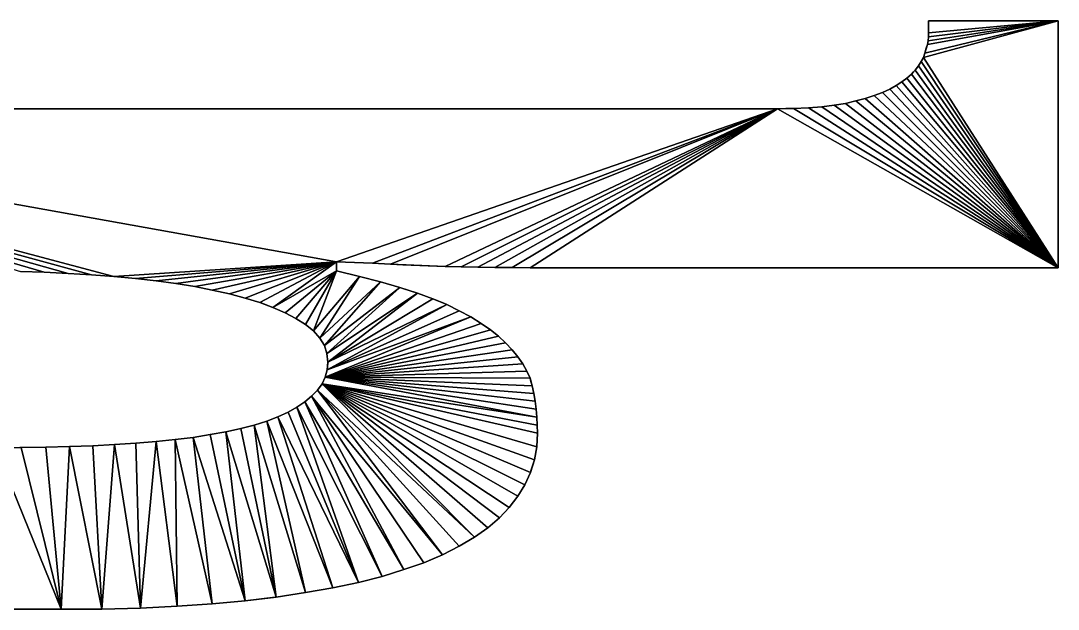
# Model space of a CAD drawing. Header units: inches. Extents: x 62 to 1153, y 3 to 780.
# Drawn here: x 391.11 to 395.271, y 223.341 to 225.703 of the extents above; entities that cross this region are included whole.
import ezdxf

# ---------------------------------------------------------------- set-up
doc = ezdxf.new("R2010")
doc.units = ezdxf.units.IN
doc.header["$MEASUREMENT"] = 0
doc.layers.add('ConstLine', color=6, linetype='Continuous')

msp = doc.modelspace()

# ---------------------------------------------------------------- linework, layer by layer
at = {"layer": 'ConstLine'}
for points in [[(395.2709, 224.7106, 5), (395.2709, 225.7026, 5), (394.7299, 225.5556, 5)], [(394.7359, 225.5726, 5), (394.7299, 225.5556, 5), (395.2709, 225.7026, 5)], [(394.7459, 225.6066, 5), (394.7359, 225.5726, 5), (395.2709, 225.7026, 5)], [(394.7489, 225.6226, 5), (394.7459, 225.6066, 5), (395.2709, 225.7026, 5)], [(394.7499, 225.6386, 5), (394.7489, 225.6226, 5), (395.2709, 225.7026, 5)], [(394.7509, 225.6536, 5), (394.7499, 225.6386, 5), (395.2709, 225.7026, 5)], [(394.7509, 225.7026, 5), (395.2709, 225.7026, 5), (394.7509, 225.7026, 4)], [(395.2709, 225.7026, 4), (394.7509, 225.7026, 4), (395.2709, 225.7026, 5)], [(394.7509, 225.7026, 4), (394.7509, 225.6536, 4), (394.7509, 225.6536, 5)], [(394.7509, 225.7026, 4), (394.7509, 225.6536, 5), (394.7509, 225.7026, 5)], [(394.7509, 225.7026, 5), (394.7509, 225.6536, 5), (395.2709, 225.7026, 5)], [(395.2709, 225.7026, 5), (395.2709, 224.7106, 5), (395.2709, 224.7106, 4)], [(395.2709, 225.7026, 5), (395.2709, 224.7106, 4), (395.2709, 225.7026, 4)], [(394.7499, 225.6386, 4), (394.7489, 225.6226, 4), (394.7489, 225.6226, 5)], [(394.7499, 225.6386, 4), (394.7489, 225.6226, 5), (394.7499, 225.6386, 5)], [(394.7509, 225.6536, 4), (394.7499, 225.6386, 4), (394.7499, 225.6386, 5)], [(394.7509, 225.6536, 4), (394.7499, 225.6386, 5), (394.7509, 225.6536, 5)], [(394.7359, 225.5726, 5), (394.7459, 225.6066, 5), (394.7417, 225.5926, 4)], [(394.7417, 225.5926, 4), (394.7359, 225.5726, 4), (394.7359, 225.5726, 5)], [(394.7459, 225.6066, 4), (394.7417, 225.5926, 4), (394.7459, 225.6066, 5)], [(394.7459, 225.6066, 5), (394.7489, 225.6226, 5), (394.7488, 225.6221, 4)], [(394.7488, 225.6221, 4), (394.7459, 225.6066, 4), (394.7459, 225.6066, 5)], [(394.7489, 225.6226, 4), (394.7488, 225.6221, 4), (394.7489, 225.6226, 5)], [(394.7299, 225.5556, 4), (394.7209, 225.5386, 4), (394.7209, 225.5386, 5)], [(394.7299, 225.5556, 4), (394.7209, 225.5386, 5), (394.7299, 225.5556, 5)], [(394.7299, 225.5556, 5), (394.7209, 225.5386, 5), (395.2709, 224.7106, 5)], [(394.7359, 225.5726, 4), (394.7299, 225.5556, 4), (394.7299, 225.5556, 5)], [(394.7359, 225.5726, 4), (394.7299, 225.5556, 5), (394.7359, 225.5726, 5)], [(394.6819, 225.4886, 5), (394.6969, 225.5046, 5), (394.6909, 225.4982, 4)], [(394.6819, 225.4886, 5), (395.2709, 224.7106, 5), (394.6969, 225.5046, 5)], [(394.6969, 225.5046, 4), (394.6909, 225.4982, 4), (394.6969, 225.5046, 5)], [(394.7109, 225.5216, 4), (394.6969, 225.5046, 4), (394.6969, 225.5046, 5)], [(394.7109, 225.5216, 4), (394.6969, 225.5046, 5), (394.7109, 225.5216, 5)], [(394.7109, 225.5216, 5), (394.6969, 225.5046, 5), (395.2709, 224.7106, 5)], [(394.7209, 225.5386, 4), (394.7109, 225.5216, 4), (394.7109, 225.5216, 5)], [(394.7209, 225.5386, 4), (394.7109, 225.5216, 5), (394.7209, 225.5386, 5)], [(394.7209, 225.5386, 5), (394.7109, 225.5216, 5), (395.2709, 224.7106, 5)], [(394.6439, 225.4576, 4), (394.6209, 225.4426, 4), (394.6209, 225.4426, 5)], [(394.6439, 225.4576, 4), (394.6209, 225.4426, 5), (394.6439, 225.4576, 5)], [(394.6439, 225.4576, 5), (394.6209, 225.4426, 5), (395.2709, 224.7106, 5)], [(394.6639, 225.4726, 4), (394.6439, 225.4576, 4), (394.6439, 225.4576, 5)], [(394.6639, 225.4726, 4), (394.6439, 225.4576, 5), (394.6639, 225.4726, 5)], [(394.6639, 225.4726, 5), (394.6439, 225.4576, 5), (395.2709, 224.7106, 5)], [(394.6819, 225.4886, 4), (394.6639, 225.4726, 4), (394.6639, 225.4726, 5)], [(394.6819, 225.4886, 4), (394.6639, 225.4726, 5), (394.6819, 225.4886, 5)], [(394.6819, 225.4886, 5), (394.6639, 225.4726, 5), (395.2709, 224.7106, 5)], [(394.6909, 225.4982, 4), (394.6819, 225.4886, 4), (394.6819, 225.4886, 5)], [(394.5949, 225.4286, 4), (394.5659, 225.4146, 4), (394.5659, 225.4146, 5)], [(394.5949, 225.4286, 4), (394.5659, 225.4146, 5), (394.5949, 225.4286, 5)], [(394.5949, 225.4286, 5), (394.5659, 225.4146, 5), (395.2709, 224.7106, 5)], [(394.6209, 225.4426, 4), (394.5949, 225.4286, 4), (394.5949, 225.4286, 5)], [(394.6209, 225.4426, 4), (394.5949, 225.4286, 5), (394.6209, 225.4426, 5)], [(394.6209, 225.4426, 5), (394.5949, 225.4286, 5), (395.2709, 224.7106, 5)], [(394.4589, 225.3806, 4), (394.4179, 225.3706, 4), (394.4179, 225.3706, 5)], [(394.4589, 225.3806, 4), (394.4179, 225.3706, 5), (394.4589, 225.3806, 5)], [(394.4589, 225.3806, 5), (394.4179, 225.3706, 5), (395.2709, 224.7106, 5)], [(394.4969, 225.3906, 4), (394.4589, 225.3806, 4), (394.4589, 225.3806, 5)], [(394.4969, 225.3906, 4), (394.4589, 225.3806, 5), (394.4969, 225.3906, 5)], [(394.4969, 225.3906, 5), (394.4589, 225.3806, 5), (395.2709, 224.7106, 5)], [(394.5329, 225.4026, 4), (394.4969, 225.3906, 4), (394.4969, 225.3906, 5)], [(394.5329, 225.4026, 4), (394.4969, 225.3906, 5), (394.5329, 225.4026, 5)], [(394.5329, 225.4026, 5), (394.4969, 225.3906, 5), (395.2709, 224.7106, 5)], [(394.5659, 225.4146, 4), (394.5329, 225.4026, 4), (394.5329, 225.4026, 5)], [(394.5659, 225.4146, 4), (394.5329, 225.4026, 5), (394.5659, 225.4146, 5)], [(394.5659, 225.4146, 5), (394.5329, 225.4026, 5), (395.2709, 224.7106, 5)], [(391.3939, 224.6826, 5), (391.4839, 224.6766, 5), (388.9559, 225.3496, 5)], [(391.2999, 224.6886, 5), (391.3939, 224.6826, 5), (388.9559, 225.3496, 5)], [(388.9559, 225.3496, 5), (391.1089, 224.6966, 5), (391.2049, 224.6936, 5)], [(391.2049, 224.6936, 5), (391.2999, 224.6886, 5), (388.9559, 225.3496, 5)], [(388.9559, 225.3496, 5), (394.1449, 225.3496, 5), (392.1309, 225.3496, 4)], [(392.1309, 225.3496, 4), (388.9559, 225.3496, 4), (388.9559, 225.3496, 5)], [(388.9559, 225.3496, 5), (392.3769, 224.7356, 5), (394.1449, 225.3496, 5)], [(388.9559, 225.3496, 5), (391.4839, 224.6766, 5), (392.3769, 224.7356, 5)], [(394.1449, 225.3496, 4), (392.1309, 225.3496, 4), (394.1449, 225.3496, 5)], [(392.5209, 224.7296, 5), (394.1449, 225.3496, 5), (392.3769, 224.7356, 5)], [(392.5929, 224.7256, 5), (394.1449, 225.3496, 5), (392.5209, 224.7296, 5)], [(392.8119, 224.7166, 5), (394.1449, 225.3496, 5), (392.5929, 224.7256, 5)], [(392.8119, 224.7166, 5), (392.8769, 224.7146, 5), (394.1449, 225.3496, 5)], [(392.9439, 224.7136, 5), (394.1449, 225.3496, 5), (392.8769, 224.7146, 5)], [(392.9439, 224.7136, 5), (393.0119, 224.7126, 5), (394.1449, 225.3496, 5)], [(393.0119, 224.7126, 5), (393.0809, 224.7116, 5), (394.1449, 225.3496, 5)], [(393.0809, 224.7116, 5), (393.1529, 224.7106, 5), (394.1449, 225.3496, 5)], [(395.2709, 224.7106, 5), (394.1449, 225.3496, 5), (393.1529, 224.7106, 5)], [(394.1449, 225.3496, 5), (394.2089, 225.3506, 5), (394.1789, 225.3502, 4)], [(394.1449, 225.3496, 5), (395.2709, 224.7106, 5), (394.2089, 225.3506, 5)], [(394.1789, 225.3502, 4), (394.1449, 225.3496, 4), (394.1449, 225.3496, 5)], [(394.2089, 225.3506, 4), (394.1789, 225.3502, 4), (394.2089, 225.3506, 5)], [(394.2689, 225.3536, 4), (394.2089, 225.3506, 4), (394.2089, 225.3506, 5)], [(394.2689, 225.3536, 4), (394.2089, 225.3506, 5), (394.2689, 225.3536, 5)], [(394.2089, 225.3506, 5), (395.2709, 224.7106, 5), (394.2689, 225.3536, 5)], [(394.3229, 225.3576, 4), (394.2689, 225.3536, 4), (394.2689, 225.3536, 5)], [(394.3229, 225.3576, 4), (394.2689, 225.3536, 5), (394.3229, 225.3576, 5)], [(394.3229, 225.3576, 5), (394.2689, 225.3536, 5), (395.2709, 224.7106, 5)], [(394.3729, 225.3636, 4), (394.3229, 225.3576, 4), (394.3229, 225.3576, 5)], [(394.3729, 225.3636, 4), (394.3229, 225.3576, 5), (394.3729, 225.3636, 5)], [(394.3729, 225.3636, 5), (394.3229, 225.3576, 5), (395.2709, 224.7106, 5)], [(394.4179, 225.3706, 4), (394.3729, 225.3636, 4), (394.3729, 225.3636, 5)], [(394.4179, 225.3706, 4), (394.3729, 225.3636, 5), (394.4179, 225.3706, 5)], [(394.4179, 225.3706, 5), (394.3729, 225.3636, 5), (395.2709, 224.7106, 5)], [(391.5709, 224.6676, 5), (392.3769, 224.7356, 5), (391.4839, 224.6766, 5)], [(391.6539, 224.6586, 5), (392.3769, 224.7356, 5), (391.5709, 224.6676, 5)], [(391.6539, 224.6586, 5), (391.7329, 224.6476, 5), (392.3769, 224.7356, 5)], [(391.7329, 224.6476, 5), (391.8079, 224.6356, 5), (392.3769, 224.7356, 5)], [(391.8079, 224.6356, 5), (391.8779, 224.6216, 5), (392.3769, 224.7356, 5)], [(391.8779, 224.6216, 5), (391.9469, 224.6066, 5), (392.3769, 224.7356, 5)], [(391.9469, 224.6066, 5), (392.0109, 224.5896, 5), (392.3769, 224.7356, 5)], [(392.0109, 224.5896, 5), (392.0689, 224.5716, 5), (392.3769, 224.7356, 5)], [(392.0689, 224.5716, 5), (392.1219, 224.5516, 5), (392.3769, 224.7356, 5)], [(392.3769, 224.6986, 5), (392.3769, 224.7356, 5), (392.1219, 224.5516, 5)], [(392.5209, 224.7296, 4), (392.5209, 224.7296, 5), (392.3769, 224.7356, 5)], [(392.5209, 224.7296, 4), (392.3769, 224.7356, 5), (392.3769, 224.7356, 4)], [(392.3769, 224.7356, 5), (392.3769, 224.6986, 5), (392.3769, 224.7356, 4)], [(392.3769, 224.6986, 4), (392.3769, 224.7356, 4), (392.3769, 224.6986, 5)], [(392.5929, 224.7256, 4), (392.5929, 224.7256, 5), (392.5209, 224.7296, 5)], [(392.5929, 224.7256, 4), (392.5209, 224.7296, 5), (392.5209, 224.7296, 4)], [(392.5929, 224.7256, 4), (392.6429, 224.7236, 4), (392.5929, 224.7256, 5)], [(392.8119, 224.7166, 5), (392.5929, 224.7256, 5), (392.6429, 224.7236, 4)], [(392.8119, 224.7166, 4), (392.8119, 224.7166, 5), (392.6429, 224.7236, 4)], [(392.8769, 224.7146, 4), (392.8769, 224.7146, 5), (392.8119, 224.7166, 5)], [(392.8769, 224.7146, 4), (392.8119, 224.7166, 5), (392.8119, 224.7166, 4)], [(392.9439, 224.7136, 4), (392.9439, 224.7136, 5), (392.8769, 224.7146, 5)], [(392.9439, 224.7136, 4), (392.8769, 224.7146, 5), (392.8769, 224.7146, 4)], [(393.0119, 224.7126, 4), (393.0119, 224.7126, 5), (392.9439, 224.7136, 5)], [(393.0119, 224.7126, 4), (392.9439, 224.7136, 5), (392.9439, 224.7136, 4)], [(393.0809, 224.7116, 4), (393.0809, 224.7116, 5), (393.0119, 224.7126, 5)], [(393.0809, 224.7116, 4), (393.0119, 224.7126, 5), (393.0119, 224.7126, 4)], [(393.1529, 224.7106, 4), (393.1529, 224.7106, 5), (393.0809, 224.7116, 5)], [(393.1529, 224.7106, 4), (393.0809, 224.7116, 5), (393.0809, 224.7116, 4)], [(393.1529, 224.7106, 4), (395.2709, 224.7106, 4), (395.2709, 224.7106, 5)], [(395.2709, 224.7106, 5), (393.1529, 224.7106, 5), (393.1529, 224.7106, 4)], [(391.2049, 224.6936, 4), (391.2049, 224.6936, 5), (391.1089, 224.6966, 5)], [(391.2049, 224.6936, 4), (391.1089, 224.6966, 5), (391.1089, 224.6966, 4)], [(391.2999, 224.6886, 4), (391.2999, 224.6886, 5), (391.2049, 224.6936, 5)], [(391.2999, 224.6886, 4), (391.2049, 224.6936, 5), (391.2049, 224.6936, 4)], [(391.3939, 224.6826, 4), (391.3939, 224.6826, 5), (391.2999, 224.6886, 5)], [(391.3939, 224.6826, 4), (391.2999, 224.6886, 5), (391.2999, 224.6886, 4)], [(391.4839, 224.6766, 4), (391.4839, 224.6766, 5), (391.3939, 224.6826, 5)], [(391.4839, 224.6766, 4), (391.3939, 224.6826, 5), (391.3939, 224.6826, 4)], [(391.5709, 224.6676, 4), (391.5709, 224.6676, 5), (391.4839, 224.6766, 5)], [(391.5709, 224.6676, 4), (391.4839, 224.6766, 5), (391.4839, 224.6766, 4)], [(391.6539, 224.6586, 4), (391.6539, 224.6586, 5), (391.5709, 224.6676, 5)], [(391.6539, 224.6586, 4), (391.5709, 224.6676, 5), (391.5709, 224.6676, 4)], [(392.1219, 224.5516, 5), (392.1709, 224.5306, 5), (392.3769, 224.6986, 5)], [(392.1709, 224.5306, 5), (392.2129, 224.5076, 5), (392.3769, 224.6986, 5)], [(392.2129, 224.5076, 5), (392.2529, 224.4836, 5), (392.3769, 224.6986, 5)], [(392.2529, 224.4836, 5), (392.2849, 224.4576, 5), (392.3769, 224.6986, 5)], [(392.4689, 224.6766, 5), (392.3769, 224.6986, 5), (392.2849, 224.4576, 5)], [(392.2849, 224.4576, 5), (392.3099, 224.4286, 5), (392.4689, 224.6766, 5)], [(392.5529, 224.6546, 5), (392.4689, 224.6766, 5), (392.3099, 224.4286, 5)], [(392.4689, 224.6766, 4), (392.3769, 224.6986, 4), (392.3769, 224.6986, 5)], [(392.4689, 224.6766, 4), (392.3769, 224.6986, 5), (392.4689, 224.6766, 5)], [(392.5529, 224.6546, 4), (392.4689, 224.6766, 4), (392.4689, 224.6766, 5)], [(392.5529, 224.6546, 4), (392.4689, 224.6766, 5), (392.5529, 224.6546, 5)], [(391.7329, 224.6476, 4), (391.7329, 224.6476, 5), (391.6539, 224.6586, 5)], [(391.7329, 224.6476, 4), (391.6539, 224.6586, 5), (391.6539, 224.6586, 4)], [(391.8079, 224.6356, 4), (391.8079, 224.6356, 5), (391.7329, 224.6476, 5)], [(391.8079, 224.6356, 4), (391.7329, 224.6476, 5), (391.7329, 224.6476, 4)], [(391.8779, 224.6216, 4), (391.8779, 224.6216, 5), (391.8079, 224.6356, 5)], [(391.8779, 224.6216, 4), (391.8079, 224.6356, 5), (391.8079, 224.6356, 4)], [(392.3099, 224.4286, 5), (392.3279, 224.3986, 5), (392.5529, 224.6546, 5)], [(392.6299, 224.6326, 5), (392.5529, 224.6546, 5), (392.3279, 224.3986, 5)], [(392.3279, 224.3986, 5), (392.3379, 224.3666, 5), (392.6299, 224.6326, 5)], [(392.7009, 224.6096, 5), (392.6299, 224.6326, 5), (392.3379, 224.3666, 5)], [(392.6299, 224.6326, 4), (392.5529, 224.6546, 4), (392.5529, 224.6546, 5)], [(392.6299, 224.6326, 4), (392.5529, 224.6546, 5), (392.6299, 224.6326, 5)], [(392.6299, 224.6326, 5), (392.7009, 224.6096, 5), (392.6429, 224.6284, 4)], [(392.6429, 224.6284, 4), (392.6299, 224.6326, 4), (392.6299, 224.6326, 5)], [(392.7009, 224.6096, 4), (392.6429, 224.6284, 4), (392.7009, 224.6096, 5)], [(391.9469, 224.6066, 4), (391.9469, 224.6066, 5), (391.8779, 224.6216, 5)], [(391.9469, 224.6066, 4), (391.8779, 224.6216, 5), (391.8779, 224.6216, 4)], [(392.0109, 224.5896, 4), (392.0109, 224.5896, 5), (391.9469, 224.6066, 5)], [(392.0109, 224.5896, 4), (391.9469, 224.6066, 5), (391.9469, 224.6066, 4)], [(392.0689, 224.5716, 4), (392.0689, 224.5716, 5), (392.0109, 224.5896, 5)], [(392.0689, 224.5716, 4), (392.0109, 224.5896, 5), (392.0109, 224.5896, 4)], [(392.3379, 224.3666, 5), (392.3419, 224.3326, 5), (392.7009, 224.6096, 5)], [(392.7629, 224.5866, 5), (392.7009, 224.6096, 5), (392.3419, 224.3326, 5)], [(392.7629, 224.5866, 5), (392.3419, 224.3326, 5), (392.8189, 224.5636, 5)], [(392.7629, 224.5866, 4), (392.7009, 224.6096, 4), (392.7009, 224.6096, 5)], [(392.7629, 224.5866, 4), (392.7009, 224.6096, 5), (392.7629, 224.5866, 5)], [(392.8067, 224.5686, 4), (392.7629, 224.5866, 4), (392.7629, 224.5866, 5)], [(392.8067, 224.5686, 4), (392.7629, 224.5866, 5), (392.8189, 224.5636, 5)], [(392.0689, 224.5716, 5), (392.0689, 224.5716, 4), (392.0768, 224.5686, 4)], [(392.0689, 224.5716, 5), (392.0768, 224.5686, 4), (392.1219, 224.5516, 5)], [(392.1219, 224.5516, 4), (392.1219, 224.5516, 5), (392.0768, 224.5686, 4)], [(392.1709, 224.5306, 5), (392.1219, 224.5516, 5), (392.1309, 224.5478, 4)], [(392.1219, 224.5516, 4), (392.1309, 224.5478, 4), (392.1219, 224.5516, 5)], [(392.1309, 224.5478, 4), (392.1709, 224.5306, 4), (392.1709, 224.5306, 5)], [(392.8689, 224.5386, 5), (392.8189, 224.5636, 5), (392.3389, 224.3016, 5)], [(392.3419, 224.3326, 5), (392.3389, 224.3016, 5), (392.8189, 224.5636, 5)], [(392.8189, 224.5636, 4), (392.8067, 224.5686, 4), (392.8189, 224.5636, 5)], [(392.8689, 224.5386, 4), (392.8189, 224.5636, 4), (392.8189, 224.5636, 5)], [(392.8689, 224.5386, 4), (392.8189, 224.5636, 5), (392.8689, 224.5386, 5)], [(392.1709, 224.5306, 4), (392.2129, 224.5076, 4), (392.1709, 224.5306, 5)], [(392.2129, 224.5076, 5), (392.1709, 224.5306, 5), (392.2129, 224.5076, 4)], [(392.2529, 224.4836, 4), (392.2529, 224.4836, 5), (392.2129, 224.5076, 5)], [(392.2129, 224.5076, 5), (392.2129, 224.5076, 4), (392.2529, 224.4836, 4)], [(392.9569, 224.4876, 5), (392.9149, 224.5136, 5), (392.3309, 224.2726, 5)], [(392.3389, 224.3016, 5), (392.3309, 224.2726, 5), (392.9149, 224.5136, 5)], [(392.9149, 224.5136, 5), (392.8689, 224.5386, 5), (392.3389, 224.3016, 5)], [(392.9149, 224.5136, 4), (392.8689, 224.5386, 4), (392.8689, 224.5386, 5)], [(392.9149, 224.5136, 4), (392.8689, 224.5386, 5), (392.9149, 224.5136, 5)], [(392.9569, 224.4876, 4), (392.9149, 224.5136, 4), (392.9149, 224.5136, 5)], [(392.9569, 224.4876, 4), (392.9149, 224.5136, 5), (392.9569, 224.4876, 5)], [(392.2529, 224.4836, 5), (392.2529, 224.4836, 4), (392.2849, 224.4576, 5)], [(392.2849, 224.4576, 4), (392.2849, 224.4576, 5), (392.2529, 224.4836, 4)], [(392.9939, 224.4626, 5), (392.9569, 224.4876, 5), (392.3309, 224.2726, 5)], [(393.0259, 224.4366, 5), (392.9939, 224.4626, 5), (392.3309, 224.2726, 5)], [(392.9939, 224.4626, 4), (392.9569, 224.4876, 4), (392.9569, 224.4876, 5)], [(392.9939, 224.4626, 4), (392.9569, 224.4876, 5), (392.9939, 224.4626, 5)], [(393.0259, 224.4366, 4), (392.9939, 224.4626, 4), (392.9939, 224.4626, 5)], [(393.0259, 224.4366, 4), (392.9939, 224.4626, 5), (393.0259, 224.4366, 5)], [(392.2849, 224.4576, 4), (392.3099, 224.4286, 5), (392.2849, 224.4576, 5)], [(392.2849, 224.4576, 4), (392.3099, 224.4286, 4), (392.3099, 224.4286, 5)], [(392.3279, 224.3986, 5), (392.3099, 224.4286, 5), (392.3279, 224.3986, 4)], [(392.3099, 224.4286, 4), (392.3279, 224.3986, 4), (392.3099, 224.4286, 5)], [(393.0549, 224.4096, 5), (393.0259, 224.4366, 5), (392.3309, 224.2726, 5)], [(393.0549, 224.4096, 4), (393.0259, 224.4366, 4), (393.0259, 224.4366, 5)], [(393.0549, 224.4096, 4), (393.0259, 224.4366, 5), (393.0549, 224.4096, 5)], [(392.3279, 224.3986, 4), (392.3379, 224.3666, 4), (392.3279, 224.3986, 5)], [(392.3379, 224.3666, 5), (392.3279, 224.3986, 5), (392.3379, 224.3666, 4)], [(393.0809, 224.3816, 5), (393.0549, 224.4096, 5), (392.3309, 224.2726, 5)], [(393.1039, 224.3536, 5), (393.0809, 224.3816, 5), (392.3309, 224.2726, 5)], [(393.0549, 224.4096, 4), (393.0549, 224.4096, 5), (393.0809, 224.3816, 5)], [(393.0549, 224.4096, 4), (393.0809, 224.3816, 5), (393.0809, 224.3816, 4)], [(393.0809, 224.3816, 4), (393.0809, 224.3816, 5), (393.1039, 224.3536, 5)], [(393.0809, 224.3816, 4), (393.1039, 224.3536, 5), (393.1039, 224.3536, 4)], [(393.1239, 224.3256, 5), (393.1039, 224.3536, 5), (392.3309, 224.2726, 5)], [(392.3379, 224.3666, 5), (392.3379, 224.3666, 4), (392.3419, 224.3326, 5)], [(392.3419, 224.3326, 5), (392.3379, 224.3666, 4), (392.3419, 224.3326, 4)], [(393.1039, 224.3536, 4), (393.1039, 224.3536, 5), (393.1239, 224.3256, 5)], [(393.1039, 224.3536, 4), (393.1239, 224.3256, 5), (393.1239, 224.3256, 4)], [(393.1399, 224.2966, 5), (393.1239, 224.3256, 5), (392.3309, 224.2726, 5)], [(392.3389, 224.3016, 4), (392.3309, 224.2726, 4), (392.3389, 224.3016, 5)], [(392.3309, 224.2726, 5), (392.3389, 224.3016, 5), (392.3309, 224.2726, 4)], [(393.1529, 224.2676, 5), (393.1399, 224.2966, 5), (392.3309, 224.2726, 5)], [(392.3419, 224.3326, 5), (392.3399, 224.3126, 4), (392.3389, 224.3016, 5)], [(392.3389, 224.3016, 4), (392.3389, 224.3016, 5), (392.3399, 224.3126, 4)], [(392.3419, 224.3326, 4), (392.3399, 224.3126, 4), (392.3419, 224.3326, 5)], [(393.1239, 224.3256, 4), (393.1239, 224.3256, 5), (393.1399, 224.2966, 5)], [(393.1239, 224.3256, 4), (393.1399, 224.2966, 5), (393.1399, 224.2966, 4)], [(393.1399, 224.2966, 4), (393.1399, 224.2966, 5), (393.1529, 224.2676, 5)], [(393.1399, 224.2966, 4), (393.1529, 224.2676, 5), (393.1529, 224.2676, 4)], [(392.3309, 224.2726, 5), (392.3189, 224.2456, 5), (393.1799, 224.1116, 5)], [(392.3309, 224.2726, 5), (392.3309, 224.2726, 4), (392.3189, 224.2456, 5)], [(392.3189, 224.2456, 5), (392.3309, 224.2726, 4), (392.3189, 224.2456, 4)], [(393.1769, 224.1436, 5), (392.3309, 224.2726, 5), (393.1799, 224.1116, 5)], [(393.1729, 224.1756, 5), (392.3309, 224.2726, 5), (393.1769, 224.1436, 5)], [(393.1679, 224.2066, 5), (393.1609, 224.2376, 5), (392.3309, 224.2726, 5)], [(393.1609, 224.2376, 5), (393.1529, 224.2676, 5), (392.3309, 224.2726, 5)], [(393.1679, 224.2066, 5), (392.3309, 224.2726, 5), (393.1729, 224.1756, 5)], [(393.1609, 224.2376, 5), (393.1549, 224.2601, 4), (393.1529, 224.2676, 5)], [(393.1529, 224.2676, 4), (393.1529, 224.2676, 5), (393.1549, 224.2601, 4)], [(393.1609, 224.2376, 5), (393.1609, 224.2376, 4), (393.1549, 224.2601, 4)], [(392.3009, 224.2196, 5), (392.2769, 224.1956, 5), (392.8019, 223.5596, 5)], [(392.3009, 224.2196, 5), (392.2769, 224.1956, 4), (392.2769, 224.1956, 5)], [(392.3009, 224.2196, 4), (392.2769, 224.1956, 4), (392.3009, 224.2196, 5)], [(392.3009, 224.2196, 5), (392.9299, 223.6296, 5), (392.3189, 224.2456, 5)], [(392.3009, 224.2196, 5), (392.3189, 224.2456, 5), (392.3009, 224.2196, 4)], [(392.3189, 224.2456, 4), (392.3009, 224.2196, 4), (392.3189, 224.2456, 5)], [(392.8019, 223.5596, 5), (392.8689, 223.5936, 5), (392.3009, 224.2196, 5)], [(392.8689, 223.5936, 5), (392.9299, 223.6296, 5), (392.3009, 224.2196, 5)], [(393.1829, 224.0476, 5), (393.1819, 224.0796, 5), (392.3189, 224.2456, 5)], [(393.1819, 224.0796, 5), (393.1799, 224.1116, 5), (392.3189, 224.2456, 5)], [(393.1039, 223.7946, 5), (393.1319, 223.8406, 5), (392.3189, 224.2456, 5)], [(393.0299, 223.7076, 5), (392.3189, 224.2456, 5), (392.9829, 223.6676, 5)], [(392.9829, 223.6676, 5), (392.3189, 224.2456, 5), (392.9299, 223.6296, 5)], [(393.0689, 223.7496, 5), (392.3189, 224.2456, 5), (393.0299, 223.7076, 5)], [(393.1039, 223.7946, 5), (392.3189, 224.2456, 5), (393.0689, 223.7496, 5)], [(393.1539, 223.8896, 5), (393.1699, 223.9406, 5), (392.3189, 224.2456, 5)], [(393.1699, 223.9406, 5), (393.1799, 223.9926, 5), (392.3189, 224.2456, 5)], [(393.1799, 223.9926, 5), (393.1829, 224.0476, 5), (392.3189, 224.2456, 5)], [(393.1319, 223.8406, 5), (393.1539, 223.8896, 5), (392.3189, 224.2456, 5)], [(393.1609, 224.2376, 4), (393.1609, 224.2376, 5), (393.1679, 224.2066, 5)], [(393.1609, 224.2376, 4), (393.1679, 224.2066, 5), (393.1679, 224.2066, 4)], [(392.2179, 224.1516, 5), (392.5599, 223.4726, 5), (392.2489, 224.1736, 5)], [(392.2179, 224.1516, 4), (392.2179, 224.1516, 5), (392.2489, 224.1736, 5)], [(392.2489, 224.1736, 4), (392.2179, 224.1516, 4), (392.2489, 224.1736, 5)], [(392.2489, 224.1736, 5), (392.6469, 223.4996, 5), (392.2769, 224.1956, 5)], [(392.2769, 224.1956, 4), (392.2489, 224.1736, 4), (392.2769, 224.1956, 5)], [(392.2489, 224.1736, 5), (392.2769, 224.1956, 5), (392.2489, 224.1736, 4)], [(392.6469, 223.4996, 5), (392.2489, 224.1736, 5), (392.5599, 223.4726, 5)], [(392.8019, 223.5596, 5), (392.2769, 224.1956, 5), (392.7269, 223.5276, 5)], [(392.7269, 223.5276, 5), (392.2769, 224.1956, 5), (392.6469, 223.4996, 5)], [(393.1679, 224.2066, 4), (393.1679, 224.2066, 5), (393.1729, 224.1756, 5)], [(393.1679, 224.2066, 4), (393.1729, 224.1756, 5), (393.1729, 224.1756, 4)], [(393.1729, 224.1756, 4), (393.1729, 224.1756, 5), (393.1769, 224.1436, 5)], [(393.1729, 224.1756, 4), (393.1769, 224.1436, 5), (393.1769, 224.1436, 4)], [(392.1829, 224.1316, 5), (392.1419, 224.1126, 5), (392.4649, 223.4486, 5)], [(392.1419, 224.1126, 4), (392.1419, 224.1126, 5), (392.1829, 224.1316, 5)], [(392.1829, 224.1316, 4), (392.1419, 224.1126, 4), (392.1829, 224.1316, 5)], [(392.1829, 224.1316, 5), (392.4649, 223.4486, 5), (392.2179, 224.1516, 5)], [(392.2179, 224.1516, 4), (392.1829, 224.1316, 5), (392.2179, 224.1516, 5)], [(392.1829, 224.1316, 5), (392.2179, 224.1516, 4), (392.1829, 224.1316, 4)], [(392.5599, 223.4726, 5), (392.2179, 224.1516, 5), (392.4649, 223.4486, 5)], [(393.1769, 224.1436, 4), (393.1769, 224.1436, 5), (393.1799, 224.1116, 5)], [(393.1769, 224.1436, 4), (393.1799, 224.1116, 5), (393.1799, 224.1116, 4)], [(392.0969, 224.0956, 5), (392.0469, 224.0796, 5), (392.2519, 223.4076, 5)], [(392.0969, 224.0956, 4), (392.0469, 224.0796, 4), (392.0469, 224.0796, 5)], [(392.0969, 224.0956, 4), (392.0469, 224.0796, 5), (392.0969, 224.0956, 5)], [(392.1419, 224.1126, 5), (392.0969, 224.0956, 5), (392.3619, 223.4266, 5)], [(392.1419, 224.1126, 5), (392.1309, 224.1085, 4), (392.0969, 224.0956, 5)], [(392.0969, 224.0956, 4), (392.0969, 224.0956, 5), (392.1309, 224.1085, 4)], [(392.2519, 223.4076, 5), (392.3619, 223.4266, 5), (392.0969, 224.0956, 5)], [(392.1419, 224.1126, 4), (392.1309, 224.1085, 4), (392.1419, 224.1126, 5)], [(392.3619, 223.4266, 5), (392.4649, 223.4486, 5), (392.1419, 224.1126, 5)], [(393.1799, 224.1116, 4), (393.1799, 224.1116, 5), (393.1819, 224.0796, 5)], [(393.1799, 224.1116, 4), (393.1819, 224.0796, 5), (393.1819, 224.0796, 4)], [(391.8699, 224.0416, 5), (392.0099, 223.3746, 5), (391.9329, 224.0526, 5)], [(391.9329, 224.0526, 4), (391.8699, 224.0416, 4), (391.8699, 224.0416, 5)], [(391.9329, 224.0526, 4), (391.8699, 224.0416, 5), (391.9329, 224.0526, 5)], [(391.9929, 224.0656, 5), (391.9329, 224.0526, 5), (392.1349, 223.3896, 5)], [(391.9513, 224.0566, 4), (391.9329, 224.0526, 5), (391.9929, 224.0656, 5)], [(391.9513, 224.0566, 4), (391.9329, 224.0526, 4), (391.9329, 224.0526, 5)], [(392.0099, 223.3746, 5), (392.1349, 223.3896, 5), (391.9329, 224.0526, 5)], [(391.9929, 224.0656, 4), (391.9513, 224.0566, 4), (391.9929, 224.0656, 5)], [(392.0469, 224.0796, 5), (391.9929, 224.0656, 5), (392.1349, 223.3896, 5)], [(392.0469, 224.0796, 4), (391.9929, 224.0656, 4), (391.9929, 224.0656, 5)], [(392.0469, 224.0796, 4), (391.9929, 224.0656, 5), (392.0469, 224.0796, 5)], [(392.1349, 223.3896, 5), (392.2519, 223.4076, 5), (392.0469, 224.0796, 5)], [(393.1829, 224.0476, 4), (393.1829, 224.0476, 5), (393.1799, 223.9926, 5)], [(393.1829, 224.0476, 4), (393.1799, 223.9926, 5), (393.1799, 223.9926, 4)], [(393.1819, 224.0796, 4), (393.1819, 224.0796, 5), (393.1829, 224.0476, 5)], [(393.1819, 224.0796, 4), (393.1829, 224.0476, 5), (393.1829, 224.0476, 4)], [(391.4869, 224.0016, 5), (391.3989, 223.9966, 5), (391.4349, 223.3416, 5)], [(391.4869, 224.0016, 4), (391.3989, 223.9966, 4), (391.3989, 223.9966, 5)], [(391.4869, 224.0016, 4), (391.3989, 223.9966, 5), (391.4869, 224.0016, 5)], [(391.4349, 223.3416, 5), (391.5899, 223.3456, 5), (391.4869, 224.0016, 5)], [(391.5719, 224.0076, 5), (391.4869, 224.0016, 5), (391.5899, 223.3456, 5)], [(391.5719, 224.0076, 4), (391.4869, 224.0016, 4), (391.4869, 224.0016, 5)], [(391.5719, 224.0076, 4), (391.4869, 224.0016, 5), (391.5719, 224.0076, 5)], [(391.6529, 224.0136, 5), (391.5719, 224.0076, 5), (391.5899, 223.3456, 5)], [(391.6529, 224.0136, 4), (391.5719, 224.0076, 4), (391.5719, 224.0076, 5)], [(391.6529, 224.0136, 4), (391.5719, 224.0076, 5), (391.6529, 224.0136, 5)], [(391.5899, 223.3456, 5), (391.7379, 223.3526, 5), (391.6529, 224.0136, 5)], [(391.7299, 224.0216, 5), (391.6529, 224.0136, 5), (391.7379, 223.3526, 5)], [(391.7299, 224.0216, 4), (391.6529, 224.0136, 4), (391.6529, 224.0136, 5)], [(391.7299, 224.0216, 4), (391.6529, 224.0136, 5), (391.7299, 224.0216, 5)], [(391.8019, 224.0306, 5), (391.7299, 224.0216, 5), (391.8779, 223.3626, 5)], [(391.8019, 224.0306, 4), (391.7299, 224.0216, 4), (391.7299, 224.0216, 5)], [(391.8019, 224.0306, 4), (391.7299, 224.0216, 5), (391.8019, 224.0306, 5)], [(391.8779, 223.3626, 5), (391.7299, 224.0216, 5), (391.7379, 223.3526, 5)], [(391.8699, 224.0416, 5), (391.8019, 224.0306, 5), (392.0099, 223.3746, 5)], [(391.8699, 224.0416, 4), (391.8019, 224.0306, 4), (391.8019, 224.0306, 5)], [(391.8699, 224.0416, 4), (391.8019, 224.0306, 5), (391.8699, 224.0416, 5)], [(391.8779, 223.3626, 5), (392.0099, 223.3746, 5), (391.8019, 224.0306, 5)], [(391.0089, 223.9886, 5), (388.9019, 223.3406, 5), (391.2729, 223.3406, 5)], [(391.1119, 223.9896, 5), (391.0089, 223.9886, 5), (391.2729, 223.3406, 5)], [(391.1069, 223.9896, 4), (391.0089, 223.9886, 5), (391.1119, 223.9896, 5)], [(391.1119, 223.9896, 4), (391.1069, 223.9896, 4), (391.1119, 223.9896, 5)], [(391.1119, 223.9896, 5), (391.2729, 223.3406, 5), (391.2109, 223.9906, 5)], [(391.2109, 223.9906, 4), (391.1119, 223.9896, 4), (391.1119, 223.9896, 5)], [(391.2109, 223.9906, 4), (391.1119, 223.9896, 5), (391.2109, 223.9906, 5)], [(391.3059, 223.9936, 5), (391.2109, 223.9906, 5), (391.2729, 223.3406, 5)], [(391.3059, 223.9936, 4), (391.2109, 223.9906, 4), (391.2109, 223.9906, 5)], [(391.3059, 223.9936, 4), (391.2109, 223.9906, 5), (391.3059, 223.9936, 5)], [(391.2729, 223.3406, 5), (391.4349, 223.3416, 5), (391.3059, 223.9936, 5)], [(391.3989, 223.9966, 5), (391.3059, 223.9936, 5), (391.4349, 223.3416, 5)], [(391.3989, 223.9966, 4), (391.3059, 223.9936, 4), (391.3059, 223.9936, 5)], [(391.3989, 223.9966, 4), (391.3059, 223.9936, 5), (391.3989, 223.9966, 5)], [(393.1799, 223.9926, 4), (393.1799, 223.9926, 5), (393.1699, 223.9406, 5)], [(393.1799, 223.9926, 4), (393.1699, 223.9406, 5), (393.1699, 223.9406, 4)], [(393.1699, 223.9406, 5), (393.1539, 223.8896, 5), (393.1549, 223.8928, 4)], [(393.1699, 223.9406, 4), (393.1699, 223.9406, 5), (393.1549, 223.8928, 4)], [(393.1539, 223.8896, 4), (393.1539, 223.8896, 5), (393.1319, 223.8406, 5)], [(393.1539, 223.8896, 4), (393.1319, 223.8406, 5), (393.1319, 223.8406, 4)], [(393.1539, 223.8896, 4), (393.1549, 223.8928, 4), (393.1539, 223.8896, 5)], [(393.1319, 223.8406, 4), (393.1319, 223.8406, 5), (393.1039, 223.7946, 5)], [(393.1319, 223.8406, 4), (393.1039, 223.7946, 5), (393.1039, 223.7946, 4)], [(393.1039, 223.7946, 4), (393.1039, 223.7946, 5), (393.0689, 223.7496, 5)], [(393.1039, 223.7946, 4), (393.0689, 223.7496, 5), (393.0689, 223.7496, 4)], [(393.0689, 223.7496, 4), (393.0689, 223.7496, 5), (393.0299, 223.7076, 5)], [(393.0689, 223.7496, 4), (393.0299, 223.7076, 5), (393.0299, 223.7076, 4)], [(393.0299, 223.7076, 4), (393.0299, 223.7076, 5), (392.9829, 223.6676, 5)], [(393.0299, 223.7076, 4), (392.9829, 223.6676, 5), (392.9829, 223.6676, 4)], [(392.9299, 223.6296, 4), (392.9299, 223.6296, 5), (392.8689, 223.5936, 5)], [(392.9299, 223.6296, 4), (392.8689, 223.5936, 5), (392.8689, 223.5936, 4)], [(392.9829, 223.6676, 4), (392.9829, 223.6676, 5), (392.9299, 223.6296, 5)], [(392.9829, 223.6676, 4), (392.9299, 223.6296, 5), (392.9299, 223.6296, 4)], [(392.8689, 223.5936, 4), (392.8689, 223.5936, 5), (392.8019, 223.5596, 5)], [(392.8689, 223.5936, 4), (392.8019, 223.5596, 5), (392.8019, 223.5596, 4)], [(392.8019, 223.5596, 5), (392.7269, 223.5276, 5), (392.7667, 223.5446, 4)], [(392.7269, 223.5276, 4), (392.7667, 223.5446, 4), (392.7269, 223.5276, 5)], [(392.8019, 223.5596, 4), (392.8019, 223.5596, 5), (392.7667, 223.5446, 4)], [(392.7269, 223.5276, 4), (392.7269, 223.5276, 5), (392.6469, 223.4996, 5)], [(392.7269, 223.5276, 4), (392.6469, 223.4996, 5), (392.6469, 223.4996, 4)], [(392.5599, 223.4726, 4), (392.5599, 223.4726, 5), (392.4649, 223.4486, 5)], [(392.5599, 223.4726, 4), (392.4649, 223.4486, 5), (392.4649, 223.4486, 4)], [(392.6469, 223.4996, 4), (392.6469, 223.4996, 5), (392.5599, 223.4726, 5)], [(392.6469, 223.4996, 4), (392.5599, 223.4726, 5), (392.5599, 223.4726, 4)], [(392.3619, 223.4266, 4), (392.3619, 223.4266, 5), (392.2519, 223.4076, 5)], [(392.3619, 223.4266, 4), (392.2519, 223.4076, 5), (392.2519, 223.4076, 4)], [(392.4649, 223.4486, 4), (392.4649, 223.4486, 5), (392.3619, 223.4266, 5)], [(392.4649, 223.4486, 4), (392.3619, 223.4266, 5), (392.3619, 223.4266, 4)], [(392.1349, 223.3896, 5), (392.0099, 223.3746, 5), (392.1309, 223.3891, 4)], [(392.0099, 223.3746, 4), (392.1309, 223.3891, 4), (392.0099, 223.3746, 5)], [(392.1349, 223.3896, 4), (392.1349, 223.3896, 5), (392.1309, 223.3891, 4)], [(392.2519, 223.4076, 4), (392.2519, 223.4076, 5), (392.1349, 223.3896, 5)], [(392.2519, 223.4076, 4), (392.1349, 223.3896, 5), (392.1349, 223.3896, 4)], [(388.9019, 223.3406, 4), (391.2729, 223.3406, 4), (388.9019, 223.3406, 5)], [(391.2729, 223.3406, 5), (388.9019, 223.3406, 5), (391.2729, 223.3406, 4)], [(391.4349, 223.3416, 4), (391.4349, 223.3416, 5), (391.2729, 223.3406, 5)], [(391.4349, 223.3416, 4), (391.2729, 223.3406, 5), (391.2729, 223.3406, 4)], [(391.5899, 223.3456, 4), (391.5899, 223.3456, 5), (391.4349, 223.3416, 5)], [(391.5899, 223.3456, 4), (391.4349, 223.3416, 5), (391.4349, 223.3416, 4)], [(391.7379, 223.3526, 4), (391.7379, 223.3526, 5), (391.5899, 223.3456, 5)], [(391.7379, 223.3526, 4), (391.5899, 223.3456, 5), (391.5899, 223.3456, 4)], [(391.8779, 223.3626, 4), (391.8779, 223.3626, 5), (391.7379, 223.3526, 5)], [(391.8779, 223.3626, 4), (391.7379, 223.3526, 5), (391.7379, 223.3526, 4)], [(392.0099, 223.3746, 4), (392.0099, 223.3746, 5), (391.8779, 223.3626, 5)], [(392.0099, 223.3746, 4), (391.8779, 223.3626, 5), (391.8779, 223.3626, 4)]]:
    msp.add_3dface(points, dxfattribs=at)

doc.saveas('drawing.dxf')
